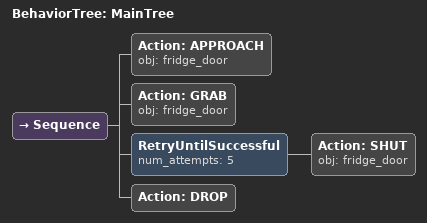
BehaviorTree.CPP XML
<root main_tree_to_execute="MainTree">
  <BehaviorTree ID="MainTree">
    <Sequence>
      <!-- Approach fridge_door -->
      <Action ID="APPROACH" obj="fridge_door" />
      <!-- Grab fridge_door -->
      <Action ID="GRAB" obj="fridge_door" />
      <!-- Retry CLOSE fridge_door up to 5 attempts -->
      <RetryUntilSuccessful num_attempts="5">
        <!-- Close fridge_door -->
        <Action ID="SHUT" obj="fridge_door" />
      </RetryUntilSuccessful>
      <!-- Shut fridge_door -->
      <Action ID="DROP" />
    </Sequence>
  </BehaviorTree>
</root>
